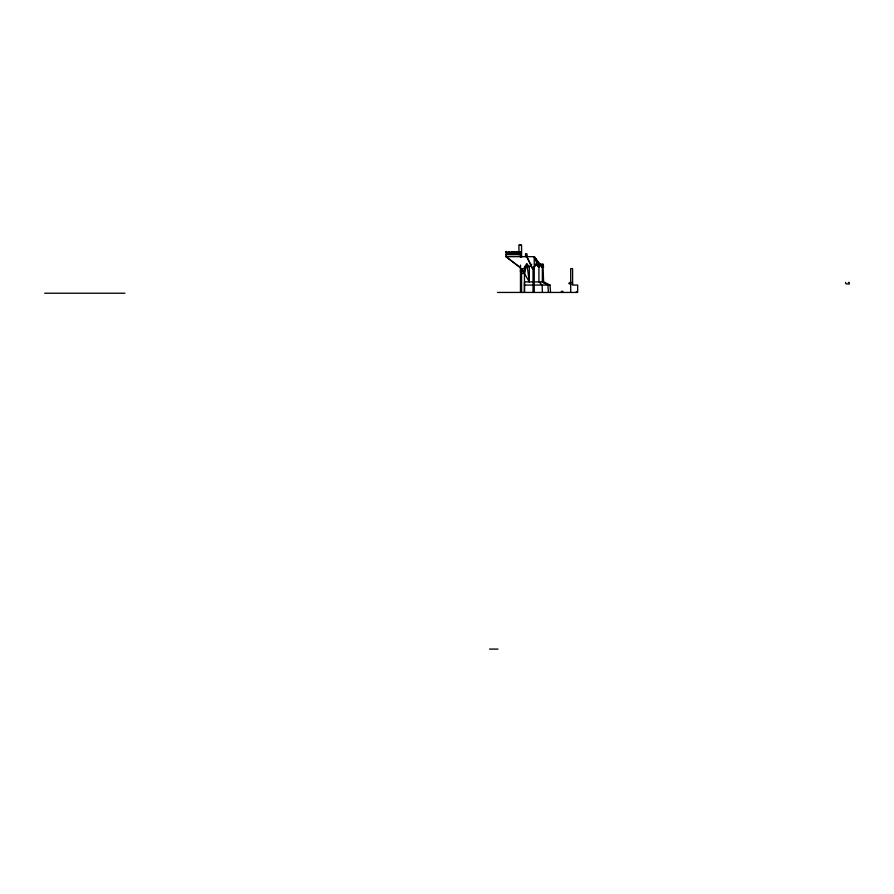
<?xml version="1.0" encoding="UTF-8"?>
<svg xmlns="http://www.w3.org/2000/svg" width="894" height="894" viewBox="0 0 894 894"><rect width="100%" height="100%" fill="white"/><g stroke="black" fill="none" stroke-linecap="round" stroke-linejoin="round"><path stroke-width="1.34" d="M550.536 292.439L550.011 285.063L543.597 281.901L524.476 281.901L524.454 292.439L524.476 267.138L526.901 264.188L529.337 267.138L529.326 281.901L522.476 270.089L520.476 270.089L520.476 271.955L521.571 271.955L521.571 273.463L524.454 273.463L522.476 270.089M514.966 252.153L514.687 251.594L513.782 252.153L514.922 253.572L519.347 254.432L516.184 253.572L516.374 252.153L517.481 253.572L517.101 251.594L517.749 253.572L520.487 254.645L505.903 254.645L507.2 253.572L506.227 251.594L505.937 256.667L520.487 267.742L520.487 268.681L524.476 268.681L526.901 264.188L529.326 267.138L531.762 264.188M524.476 268.681L524.476 267.138L526.912 264.188L529.326 281.901M542.412 292.439L542.144 285.063L538.926 281.901L538.926 267.138L538.121 266.635L538.233 264.188L542.971 264.188L543.597 281.901M517.794 254.287L512.486 253.572L512.798 252.924L513.692 253.572L513.782 252.153M516.184 253.572L516.721 251.594L517.604 252.153L517.481 253.572L516.721 251.594M509.625 253.695L516.397 254.287L508.485 253.572L508.932 251.594L509.748 253.572L517.782 254.377L512.385 253.728M524.476 273.463L526.901 264.188M507.323 253.572L507.982 252.924L508.34 253.572L507.647 252.924L507.345 253.572L516.52 254.321M508.552 253.572L507.2 253.572L506.339 251.594L507.2 253.572L516.475 254.321M511.625 251.594L511.044 253.572L511.491 251.594L512.318 252.153M515.369 253.572L515.659 252.924L519.347 254.377M517.023 251.594L516.587 253.572M510.027 253.572L510.329 252.924L511.022 253.572L511.2 252.153L512.296 253.572L517.738 254.287M512.664 253.572L512.977 252.924M509.848 252.153L509.289 251.594L509.748 253.572L508.686 252.153L508.954 251.594L509.748 253.572L510.854 253.572L510.563 252.924M517.816 254.377L509.915 253.572L510.239 252.924L510.854 253.572M514.363 251.594L513.603 253.572M516.341 253.572L516.028 252.924L515.078 253.572L519.112 254.377L514.978 253.784M518.039 253.572L518.375 252.924L518.777 253.572L518.062 252.924L517.671 253.572M548.368 292.439L547.91 285.063L542.345 281.901L542.345 267.138L540.635 264.188L538.926 267.138L536.579 264.188L535.696 264.188L534.232 266.635L534.254 292.439M534.232 267.138L536.579 264.188M529.326 267.138L530.947 265.172M519.246 244.911L521.336 245.191M506.105 252.153L507.2 253.572L506.507 251.594M513.882 252.153L513.882 253.572L512.296 253.572L511.86 251.594L512.53 253.572M519.135 252.153L519.135 253.572L514.922 253.572L514.463 251.594L515.123 253.572M518.866 252.153L520.487 251.594L520.476 257.304M518.062 252.924L518.989 253.572M525.549 253.918L527.002 253.918L527.002 256.667L525.549 253.918L525.549 256.667M532.601 268.681L526.801 256.667L532.601 268.681L534.232 268.681L534.21 256.667L505.937 256.667L520.487 267.742M570.808 282.403C569.031 282.504 567.578 283.845 570.484 284.046M572.596 282.616L571.668 282.403M571.892 284.046L572.596 284.046M524.454 285.063L550.011 285.063M497.466 292.439L577.669 292.439L577.669 285.063L572.596 285.063L572.596 268.613L570.707 268.613L570.707 292.439M44.7 293.232L124.903 293.232M489.554 649.089L497.992 649.089M512.228 253.728L517.704 254.343M514.609 253.751L518.118 254.287M541.999 266.635L543.597 267.138L542.971 264.188L542.345 267.138L540.959 266.635M542.323 281.901L545.653 283.8M848.372 282.403L849.3 282.616L849.3 284.046C844.707 283.845 846.115 283.901 845.59 282.403M535.696 264.188L537.316 265.82M512.798 252.924L513.435 253.572L513.201 252.924M515.413 252.924L516.017 253.572M540.434 264.646L534.21 256.667L538.121 266.635M507.96 252.924L508.273 253.572M511.491 251.594L512.296 253.572L512.296 252.153M514.139 251.594L514.922 253.572L514.922 252.153M506.686 251.594L507.2 253.572M517.302 252.153L517.481 253.572M514.732 252.153L514.922 253.572M512.161 252.153L512.296 253.572M576.384 291.478L576.384 292.439M562.795 292.439L562.795 291.332L561.41 291.332L561.41 292.439M533.025 268.681L533.036 292.439M521.571 257.349L521.571 245.191L518.945 245.191L518.945 254.645M521.571 270.837L521.571 292.439M520.487 265.127L520.464 292.439M509.748 252.153L509.848 253.572M508.552 252.153L508.485 253.572M520.487 252.924L520.487 253.572L520.476 252.924M540.211 265.529L534.21 256.667L540.199 265.529"/></g></svg>
